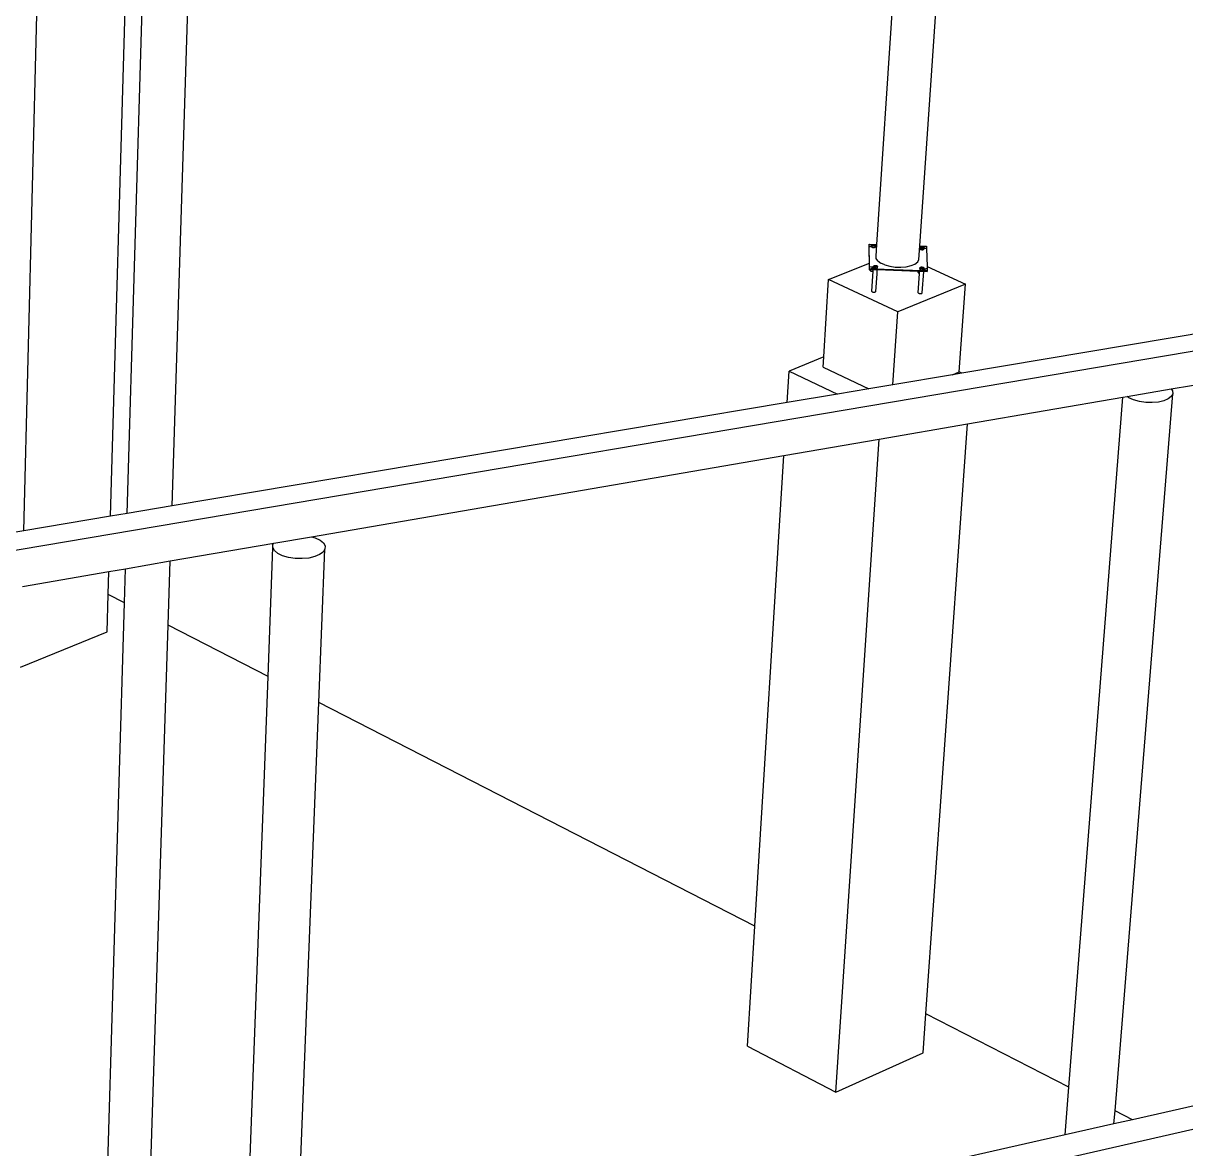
# Model space of a CAD drawing. Header units: inches. Extents: x -1925 to 2772, y -1726 to 1726.
# Drawn here: x 216.2 to 713.2, y 477.1 to 958.2 of the extents above; entities that cross this region are included whole.
import ezdxf

# ---------------------------------------------------------------- set-up
doc = ezdxf.new("R2010")
doc.units = ezdxf.units.IN
doc.header["$MEASUREMENT"] = 0

msp = doc.modelspace()

# ---------------------------------------------------------------- linework, layer by layer
for p, q in [((581.19, 863.58), (592.47, 1035.46)), ((599.56, 862.96), (611.41, 1037.9)), ((279.81, 751.89), (287.6, 995.24)), ((260.62, 748.67), (267.93, 993.68)), ((253.48, 747.47), (260.1, 975.86)), ((216.5, 741.26), (221.97, 961.77)), ((1094.56, 888.72), (617.5, 808.6)), ((1106.01, 883.87), (-635.2, 589.26)), ((577.79, 863.44), (577.81, 863.7)), ((577.81, 862.51), (577.79, 863.44)), ((577.82, 862.76), (577.81, 863.7)), ((577.81, 863.7), (579.97, 863.62)), ((577.81, 863.7), (578.94, 863.17)), ((577.81, 862.51), (577.82, 862.76)), ((577.94, 855.59), (577.81, 862.51)), ((577.82, 862.76), (578.38, 862.77)), ((577.99, 854), (577.82, 862.76)), ((578.38, 862.77), (578.9, 862.85)), ((578.9, 862.79), (578.88, 862.7)), ((578.9, 862.78), (578.88, 862.68)), ((578.88, 862.68), (578.91, 862.59)), ((578.9, 862.85), (578.91, 862.85)), ((578.91, 862.8), (578.9, 862.79)), ((578.91, 862.79), (578.9, 862.78)), ((578.9, 862.69), (578.91, 862.79)), ((578.93, 862.6), (578.9, 862.69)), ((578.91, 862.85), (578.94, 863.22)), ((578.91, 862.79), (578.91, 862.85)), ((578.91, 862.59), (578.99, 862.49)), ((579.02, 862.51), (578.93, 862.6)), ((578.94, 863.22), (578.97, 863.31)), ((578.97, 863.12), (578.94, 863.22)), ((578.95, 862.86), (579.03, 862.89)), ((578.99, 862.88), (578.95, 862.84)), ((578.95, 862.8), (579.01, 862.87)), ((578.99, 862.86), (578.95, 862.83)), ((578.97, 863.31), (579.05, 863.39)), ((579.05, 863.03), (578.97, 863.12)), ((579.12, 862.95), (578.99, 862.88)), ((579.03, 862.89), (578.99, 862.86)), ((578.99, 862.49), (579.13, 862.41)), ((579.01, 862.87), (579.06, 862.9)), ((579.15, 862.43), (579.02, 862.51)), ((579.12, 862.94), (579.03, 862.89)), ((579.03, 862.89), (579.06, 862.9)), ((579.05, 863.39), (579.18, 863.46)), ((579.19, 862.96), (579.05, 863.03)), ((579.06, 862.9), (579.22, 862.94)), ((579.06, 862.9), (579.14, 862.94)), ((579.19, 862.96), (579.12, 862.94)), ((579.17, 862.96), (579.12, 862.95)), ((579.13, 862.41), (579.31, 862.35)), ((579.14, 862.94), (579.19, 862.95)), ((579.33, 862.37), (579.15, 862.43)), ((579.18, 863.46), (579.35, 863.51)), ((579.19, 862.95), (579.19, 862.96)), ((579.22, 862.94), (579.19, 862.95)), ((579.36, 862.89), (579.22, 862.94)), ((579.31, 862.35), (579.52, 862.3)), ((579.33, 862.37), (579.53, 862.33)), ((579.35, 863.51), (579.55, 863.54)), ((579.56, 862.85), (579.36, 862.89)), ((579.52, 862.3), (579.74, 862.28)), ((579.53, 862.33), (579.74, 862.31)), ((579.55, 863.54), (579.76, 863.55)), ((579.78, 862.83), (579.56, 862.85)), ((579.74, 862.31), (579.96, 862.31)), ((579.74, 862.28), (579.74, 862.31)), ((579.74, 862.29), (579.96, 862.3)), ((579.76, 863.55), (579.94, 863.53)), ((579.99, 862.84), (579.78, 862.83)), ((579.94, 863.53), (579.97, 863.62)), ((579.94, 863.53), (579.98, 863.53)), ((579.96, 862.31), (580.16, 862.34)), ((579.96, 862.3), (580.17, 862.33)), ((579.97, 863.62), (581.19, 863.58)), ((579.98, 863.53), (580.18, 863.49)), ((580.19, 862.86), (579.99, 862.84)), ((580.33, 862.39), (580.16, 862.34)), ((580.17, 862.33), (580.35, 862.38)), ((580.18, 863.49), (580.35, 863.42)), ((580.18, 862.64), (580.34, 862.63)), ((580.31, 862.9), (580.19, 862.86)), ((580.32, 862.9), (580.19, 862.85)), ((580.31, 862.9), (580.32, 862.9)), ((580.32, 862.9), (580.31, 862.9)), ((580.36, 862.92), (580.32, 862.9)), ((580.34, 862.91), (580.32, 862.9)), ((580.32, 862.9), (580.36, 862.88)), ((580.32, 862.9), (580.32, 862.9)), ((580.34, 862.9), (580.32, 862.9)), ((580.32, 862.9), (580.32, 862.9)), ((580.33, 862.39), (580.46, 862.46)), ((580.36, 862.89), (580.34, 862.91)), ((580.36, 862.88), (580.34, 862.9)), ((580.35, 863.42), (580.48, 863.34)), ((580.35, 862.38), (580.48, 862.46)), ((580.49, 862.99), (580.36, 862.92)), ((580.54, 862.55), (580.46, 862.46)), ((580.47, 862.63), (580.56, 862.63)), ((580.48, 863.34), (580.57, 863.25)), ((580.56, 862.73), (580.48, 862.82)), ((580.56, 862.72), (580.48, 862.81)), ((580.48, 862.79), (580.53, 862.73)), ((580.48, 862.46), (580.57, 862.54)), ((580.57, 863.07), (580.49, 862.99)), ((580.53, 862.73), (580.56, 862.64)), ((580.56, 862.63), (580.54, 862.55)), ((580.59, 862.64), (580.56, 862.73)), ((580.57, 862.7), (580.56, 862.72)), ((580.56, 862.64), (580.57, 862.7)), ((580.56, 862.64), (580.56, 862.63)), ((580.56, 862.63), (580.59, 862.62)), ((580.57, 863.25), (580.6, 863.16)), ((580.6, 863.16), (580.57, 863.07)), ((580.57, 862.7), (580.6, 863.16)), ((580.59, 862.63), (580.57, 862.7)), ((580.57, 862.54), (580.59, 862.62)), ((580.59, 862.63), (580.59, 862.64)), ((580.59, 862.62), (580.59, 862.63)), ((580.59, 862.62), (580.59, 862.63)), ((580.59, 862.62), (580.59, 862.62)), ((580.86, 858.67), (581.19, 863.58)), ((599.16, 857.11), (599.56, 862.96)), ((599.55, 861.84), (599.52, 861.75)), ((599.56, 861.85), (599.55, 861.84)), ((599.55, 861.75), (599.56, 861.85)), ((599.55, 861.75), (599.58, 861.84)), ((599.58, 861.65), (599.55, 861.75)), ((599.56, 862.96), (600.19, 862.94)), ((599.56, 861.85), (599.58, 862.27)), ((599.63, 861.93), (599.56, 861.85)), ((599.58, 862.27), (599.61, 862.36)), ((599.62, 862.18), (599.58, 862.27)), ((599.58, 861.84), (599.66, 861.92)), ((599.67, 861.57), (599.58, 861.65)), ((599.61, 862.36), (599.69, 862.45)), ((599.7, 862.09), (599.62, 862.18)), ((599.76, 862), (599.63, 861.93)), ((599.66, 861.92), (599.79, 861.99)), ((599.8, 861.49), (599.67, 861.57)), ((599.69, 862.45), (599.82, 862.52)), ((599.82, 862.02), (599.7, 862.09)), ((599.82, 862.02), (599.76, 862)), ((599.79, 861.99), (599.83, 862.01)), ((599.8, 861.49), (599.97, 861.42)), ((599.82, 862.52), (599.99, 862.57)), ((599.83, 862.01), (599.82, 862.02)), ((600.01, 861.95), (599.83, 862.01)), ((600.17, 861.38), (599.97, 861.42)), ((599.99, 862.57), (600.19, 862.6)), ((600.21, 861.9), (600.01, 861.95)), ((600.39, 861.36), (600.17, 861.38)), ((600.19, 862.94), (600.27, 862.69)), ((600.19, 862.94), (602.35, 862.86)), ((600.19, 862.6), (600.36, 862.6)), ((600.42, 861.88), (600.21, 861.9)), ((600.27, 862.69), (600.36, 862.6)), ((600.36, 862.6), (600.41, 862.6)), ((600.63, 861.82), (600.38, 861.72)), ((600.6, 861.37), (600.39, 861.36)), ((600.39, 861.35), (600.61, 861.35)), ((600.41, 862.6), (600.62, 862.58)), ((600.64, 861.89), (600.42, 861.88)), ((600.6, 861.37), (600.8, 861.4)), ((600.61, 861.35), (600.82, 861.38)), ((600.62, 862.58), (600.82, 862.54)), ((600.84, 861.92), (600.64, 861.89)), ((600.97, 861.45), (600.8, 861.4)), ((600.82, 862.54), (601, 862.48)), ((600.82, 861.38), (600.99, 861.44)), ((600.96, 861.95), (600.84, 861.92)), ((600.96, 861.95), (600.84, 861.9)), ((600.98, 861.96), (600.96, 861.95)), ((600.97, 861.96), (600.96, 861.95)), ((600.96, 861.95), (601.09, 861.88)), ((600.96, 861.95), (600.96, 861.95)), ((601.1, 861.52), (600.97, 861.45)), ((601.01, 861.97), (600.98, 861.96)), ((601.12, 861.88), (600.98, 861.96)), ((600.99, 861.44), (601.13, 861.51)), ((601, 862.48), (601.13, 862.4)), ((601.14, 862.04), (601.01, 861.97)), ((601.09, 861.88), (601.18, 861.79)), ((601.18, 861.6), (601.1, 861.52)), ((601.21, 861.79), (601.12, 861.88)), ((601.13, 862.4), (602.32, 862.88)), ((601.13, 862.4), (601.21, 862.31)), ((601.13, 861.51), (601.21, 861.6)), ((601.21, 862.12), (601.14, 862.04)), ((601.18, 861.79), (601.21, 861.69)), ((601.21, 861.69), (601.18, 861.6)), ((601.21, 862.31), (601.25, 862.21)), ((601.21, 862.12), (601.24, 862.11)), ((601.22, 862.12), (601.21, 862.12)), ((601.21, 861.76), (601.24, 862.11)), ((601.21, 861.76), (601.21, 861.79)), ((601.24, 861.69), (601.21, 861.76)), ((601.21, 861.69), (601.21, 861.76)), ((601.21, 861.6), (601.24, 861.69)), ((601.25, 862.21), (601.22, 862.12)), ((601.24, 862.11), (601.25, 862.21)), ((601.24, 862.11), (601.29, 862.09)), ((601.29, 862.09), (601.82, 861.98)), ((601.82, 861.98), (602.38, 861.93)), ((602.35, 862.86), (602.38, 861.93)), ((602.38, 861.93), (602.6, 854.16)), ((560.51, 848.57), (577.94, 855.59)), ((577.98, 853.74), (577.94, 855.59)), ((580.92, 857.63), (580.86, 858.67)), ((581.59, 856.61), (580.92, 857.63)), ((581.59, 856.61), (582.83, 855.67)), ((584.57, 854.88), (582.83, 855.67)), ((584.57, 854.88), (586.68, 854.3)), ((595.78, 854.56), (597.44, 855.25)), ((597.44, 855.25), (598.6, 856.12)), ((598.6, 856.12), (599.16, 857.11)), ((577.98, 853.74), (577.99, 854)), ((578, 852.8), (577.98, 853.74)), ((578.56, 853.94), (577.99, 854)), ((578.01, 853.05), (577.99, 854)), ((578, 852.8), (578.01, 853.05)), ((578.23, 852.79), (578, 852.8)), ((578.01, 853.05), (579.53, 853.66)), ((580.18, 852.98), (578.01, 853.05)), ((578.21, 852.56), (578.23, 852.79)), ((578.24, 852.46), (578.21, 852.56)), ((579.59, 852.75), (578.23, 852.79)), ((578.33, 852.37), (578.24, 852.46)), ((578.33, 852.37), (578.47, 852.29)), ((578.47, 852.29), (578.65, 852.22)), ((579.08, 853.83), (578.56, 853.94)), ((578.65, 852.22), (578.86, 852.18)), ((578.86, 852.18), (579.08, 852.16)), ((578.99, 843.6), (579.56, 852.21)), ((579.53, 853.67), (579.08, 853.83)), ((579.08, 852.16), (579.3, 852.16)), ((579.3, 852.16), (579.51, 852.19)), ((579.51, 852.19), (579.56, 852.21)), ((579.88, 853.46), (579.53, 853.67)), ((579.56, 852.21), (579.59, 852.75)), ((580.17, 852.73), (579.59, 852.75)), ((579.68, 853.85), (579.66, 853.76)), ((579.68, 853.84), (579.66, 853.75)), ((579.66, 853.75), (579.69, 853.65)), ((579.69, 853.86), (579.68, 853.85)), ((579.69, 853.85), (579.68, 853.84)), ((579.69, 853.85), (579.72, 854.28)), ((579.69, 853.76), (579.69, 853.85)), ((579.72, 853.66), (579.69, 853.76)), ((579.69, 853.65), (579.78, 853.56)), ((579.72, 854.28), (579.75, 854.37)), ((579.75, 854.19), (579.72, 854.28)), ((579.8, 853.57), (579.72, 853.66)), ((579.75, 854.37), (579.83, 854.46)), ((579.83, 854.1), (579.75, 854.19)), ((579.78, 853.56), (579.91, 853.47)), ((579.8, 853.57), (579.93, 853.49)), ((579.83, 854.46), (579.96, 854.53)), ((579.97, 854.02), (579.83, 854.1)), ((580.1, 853.23), (579.88, 853.46)), ((579.91, 853.47), (580.09, 853.41)), ((579.93, 853.49), (580.11, 853.43)), ((579.96, 854.53), (580.13, 854.58)), ((580.14, 853.96), (579.97, 854.02)), ((580.09, 853.41), (580.3, 853.36)), ((580.18, 852.98), (580.1, 853.23)), ((580.11, 853.43), (580.31, 853.39)), ((580.13, 854.58), (580.33, 854.61)), ((580.34, 853.91), (580.14, 853.96)), ((580.17, 852.73), (580.18, 852.98)), ((581.31, 852.69), (580.17, 852.73)), ((600.48, 852.29), (580.18, 852.98)), ((580.3, 853.36), (580.53, 853.34)), ((580.52, 853.37), (580.31, 853.39)), ((580.33, 854.61), (580.54, 854.61)), ((580.51, 853.9), (580.34, 853.91)), ((580.56, 853.89), (580.51, 853.9)), ((580.51, 853.9), (580.52, 853.72)), ((580.55, 853.74), (580.52, 853.73)), ((580.55, 853.72), (580.52, 853.72)), ((580.52, 853.37), (580.52, 853.72)), ((580.52, 853.37), (580.74, 853.37)), ((580.53, 853.36), (580.75, 853.36)), ((580.53, 853.34), (580.75, 853.35)), ((580.54, 854.61), (580.76, 854.59)), ((580.77, 853.9), (580.56, 853.89)), ((580.71, 843.54), (581.21, 851.08)), ((580.74, 853.37), (580.94, 853.4)), ((580.75, 853.36), (580.96, 853.39)), ((580.75, 853.35), (580.96, 853.38)), ((580.76, 854.59), (580.96, 854.55)), ((580.97, 853.93), (580.77, 853.9)), ((580.94, 853.4), (581.11, 853.45)), ((580.96, 854.55), (581.14, 854.49)), ((580.96, 853.39), (581.13, 853.44)), ((580.96, 853.38), (581.13, 853.43)), ((581.15, 853.98), (580.97, 853.93)), ((581.24, 853.52), (581.11, 853.45)), ((581.35, 853.69), (581.13, 853.7)), ((581.13, 853.44), (581.27, 853.52)), ((581.13, 853.43), (581.27, 853.5)), ((581.14, 854.49), (581.27, 854.41)), ((581.26, 853.89), (581.14, 853.96)), ((581.14, 853.94), (581.23, 853.89)), ((581.28, 854.05), (581.15, 853.98)), ((581.21, 851.08), (581.19, 851.13)), ((581.21, 851.08), (581.19, 851.08)), ((581.21, 851.08), (581.31, 852.69)), ((581.23, 853.89), (581.32, 853.8)), ((581.32, 853.61), (581.24, 853.52)), ((581.35, 853.8), (581.26, 853.89)), ((581.27, 854.41), (581.35, 854.32)), ((581.27, 853.52), (581.35, 853.6)), ((581.27, 853.5), (581.35, 853.59)), ((581.36, 854.13), (581.28, 854.05)), ((598.87, 852.09), (581.31, 852.69)), ((581.32, 853.8), (581.35, 853.7)), ((581.35, 853.69), (581.32, 853.61)), ((581.35, 854.32), (581.38, 854.23)), ((581.35, 853.7), (581.38, 854.23)), ((581.38, 853.7), (581.35, 853.8)), ((581.35, 853.7), (581.35, 853.69)), ((581.35, 853.59), (581.38, 853.69)), ((581.35, 853.69), (581.38, 853.69)), ((581.35, 853.6), (581.38, 853.69)), ((581.38, 854.23), (581.36, 854.13)), ((581.38, 853.69), (581.38, 853.7)), ((581.38, 853.69), (581.38, 853.69)), ((586.68, 854.3), (589.02, 853.96)), ((589.02, 853.96), (591.42, 853.9)), ((591.42, 853.9), (593.73, 854.1)), ((593.73, 854.1), (595.78, 854.56)), ((598.83, 851.62), (598.87, 852.09)), ((598.86, 851.72), (598.83, 851.62)), ((598.83, 851.62), (598.87, 851.53)), ((598.83, 843), (599.39, 851.26)), ((598.94, 851.81), (598.86, 851.72)), ((599.44, 852.07), (598.87, 852.09)), ((598.87, 851.53), (598.95, 851.43)), ((599.08, 851.88), (598.94, 851.81)), ((598.95, 851.43), (599.09, 851.35)), ((599.13, 851.89), (599.08, 851.88)), ((599.09, 851.35), (599.27, 851.29)), ((599.27, 851.29), (599.39, 851.26)), ((599.44, 851.96), (599.32, 851.94)), ((599.39, 851.26), (599.44, 851.96)), ((599.44, 851.96), (599.44, 852.07)), ((600.46, 852.03), (599.44, 852.07)), ((599.52, 853.14), (599.55, 853.04)), ((599.56, 853.23), (599.53, 853.13)), ((599.55, 853.04), (599.64, 852.95)), ((599.56, 853.13), (599.6, 853.65)), ((599.61, 853.28), (599.56, 853.23)), ((599.56, 853.13), (599.59, 853.22)), ((599.59, 853.03), (599.56, 853.13)), ((599.59, 853.22), (599.61, 853.24)), ((599.68, 852.95), (599.59, 853.03)), ((599.6, 853.65), (599.62, 853.75)), ((599.63, 853.56), (599.6, 853.65)), ((599.62, 853.75), (599.7, 853.83)), ((599.71, 853.47), (599.63, 853.56)), ((599.64, 852.95), (599.78, 852.87)), ((599.68, 852.95), (599.81, 852.87)), ((599.7, 853.83), (599.83, 853.9)), ((599.85, 853.39), (599.71, 853.47)), ((599.78, 852.87), (599.96, 852.8)), ((599.81, 852.87), (599.99, 852.8)), ((599.83, 853.9), (600.01, 853.95)), ((600.02, 853.33), (599.85, 853.39)), ((599.96, 852.8), (600.17, 852.76)), ((599.99, 852.8), (600.19, 852.76)), ((600.01, 853.95), (600.2, 853.98)), ((600.22, 853.28), (600.02, 853.33)), ((600.17, 852.76), (600.39, 852.74)), ((600.19, 852.76), (600.4, 852.74)), ((600.2, 853.98), (600.42, 853.99)), ((600.44, 853.26), (600.22, 853.28)), ((600.39, 852.74), (600.4, 852.74)), ((600.61, 852.74), (600.4, 852.74)), ((600.4, 852.73), (600.63, 852.73)), ((600.42, 853.99), (600.64, 853.97)), ((600.66, 853.27), (600.44, 853.26)), ((600.46, 852.03), (600.48, 852.29)), ((601.17, 852.01), (600.46, 852.03)), ((600.55, 852.53), (600.48, 852.29)), ((602.65, 852.21), (600.48, 852.29)), ((600.76, 852.75), (600.55, 852.53)), ((600.55, 842.94), (601.17, 852.01)), ((600.8, 852.77), (600.61, 852.74)), ((600.63, 852.73), (600.83, 852.76)), ((600.64, 853.97), (600.84, 853.92)), ((600.85, 853.3), (600.66, 853.27)), ((600.8, 852.77), (600.76, 852.75)), ((600.8, 852.77), (600.82, 852.77)), ((600.99, 852.88), (600.82, 852.78)), ((600.82, 852.77), (601, 852.83)), ((600.83, 852.76), (601.01, 852.82)), ((600.84, 853.92), (601.01, 853.86)), ((601.01, 853.07), (600.84, 853.07)), ((600.98, 853.34), (600.85, 853.3)), ((600.96, 853.33), (600.85, 853.29)), ((600.98, 853.34), (601.02, 853.31)), ((601, 853.34), (600.98, 853.34)), ((601.03, 853.35), (601, 853.34)), ((601.02, 853.33), (601, 853.34)), ((601.02, 853.33), (601, 853.34)), ((601, 852.83), (601.12, 852.9)), ((601.01, 853.86), (601.15, 853.78)), ((601.01, 852.82), (601.15, 852.89)), ((601.03, 853.35), (601.09, 853.38)), ((601.16, 853.42), (601.09, 853.38)), ((601.18, 852.96), (601.12, 852.94)), ((601.12, 852.9), (601.18, 852.96)), ((601.14, 852.91), (601.12, 852.92)), ((601.12, 852.9), (601.13, 852.9)), ((601.22, 853.06), (601.13, 853.06)), ((601.13, 852.9), (601.19, 852.96)), ((601.21, 853.18), (601.14, 853.25)), ((601.22, 853.17), (601.14, 853.25)), ((601.14, 853.22), (601.2, 853.17)), ((601.16, 852.9), (601.14, 852.91)), ((601.14, 852.91), (601.14, 852.91)), ((601.15, 853.78), (601.23, 853.69)), ((601.15, 852.89), (601.16, 852.9)), ((601.24, 853.5), (601.16, 853.42)), ((601.16, 852.9), (601.23, 852.98)), ((602.65, 852.21), (601.16, 852.9)), ((602.63, 851.96), (601.17, 852.01)), ((601.2, 852.98), (601.18, 852.96)), ((601.19, 852.96), (601.18, 852.96)), ((601.54, 853.07), (601.19, 852.96)), ((601.19, 852.96), (601.21, 852.99)), ((601.2, 853.17), (601.23, 853.07)), ((601.22, 853.06), (601.2, 852.98)), ((601.23, 853.12), (601.21, 853.18)), ((601.21, 852.99), (601.24, 853.08)), ((601.26, 853.07), (601.22, 853.17)), ((601.23, 853.07), (601.22, 853.06)), ((601.23, 853.69), (601.26, 853.6)), ((601.23, 853.12), (601.26, 853.6)), ((601.23, 853.07), (601.23, 853.12)), ((601.24, 853.08), (601.23, 853.12)), ((601.23, 852.98), (601.25, 853.06)), ((601.26, 853.6), (601.24, 853.5)), ((601.25, 853.07), (601.26, 853.07)), ((601.25, 853.06), (601.25, 853.07)), ((602.06, 853.14), (601.54, 853.07)), ((602.63, 853.16), (602.06, 853.14)), ((602.6, 854.16), (619.02, 846.58)), ((602.6, 854.16), (602.63, 853.16)), ((602.63, 853.16), (602.65, 852.21)), ((602.63, 851.96), (602.65, 852.21)), ((706.97, 801.83), (1008.97, 853.71)), ((558.42, 815.54), (560.51, 848.57)), ((590.05, 834.81), (560.51, 848.57)), ((619.02, 846.58), (590.05, 834.81)), ((616.39, 809.12), (619.02, 846.58)), ((579.02, 843.5), (578.99, 843.6)), ((579.11, 843.41), (579.02, 843.5)), ((579.11, 843.41), (579.25, 843.33)), ((579.25, 843.33), (579.43, 843.26)), ((579.43, 843.26), (579.64, 843.22)), ((579.64, 843.22), (579.86, 843.2)), ((579.86, 843.2), (580.08, 843.2)), ((580.08, 843.2), (580.29, 843.23)), ((580.29, 843.23), (580.47, 843.29)), ((580.47, 843.29), (580.6, 843.36)), ((580.6, 843.36), (580.69, 843.45)), ((580.69, 843.45), (580.71, 843.54)), ((580.71, 843.54), (580.7, 843.6)), ((598.86, 842.9), (598.83, 843)), ((598.95, 842.8), (598.86, 842.9)), ((598.95, 842.8), (599.09, 842.72)), ((599.09, 842.72), (599.27, 842.66)), ((599.27, 842.66), (599.48, 842.61)), ((599.48, 842.61), (599.7, 842.59)), ((599.7, 842.59), (599.92, 842.6)), ((599.92, 842.6), (600.13, 842.63)), ((600.13, 842.63), (600.31, 842.68)), ((600.31, 842.68), (600.37, 842.72)), ((600.37, 842.72), (600.44, 842.75)), ((600.44, 842.75), (600.53, 842.84)), ((600.53, 842.84), (600.55, 842.94)), ((587.97, 803.64), (590.05, 834.81)), ((558.42, 815.54), (543.6, 809.51)), ((558.14, 811.14), (558.42, 815.54)), ((558.14, 811.14), (577.68, 801.92)), ((542.77, 796.05), (543.6, 809.51)), ((543.6, 809.51), (564.36, 799.68)), ((613.49, 807.93), (587.97, 803.64)), ((613.49, 807.93), (616.39, 809.12)), ((617.5, 808.6), (613.49, 807.93)), ((617.5, 808.6), (616.39, 809.12)), ((577.68, 801.92), (564.36, 799.68)), ((587.97, 803.64), (577.68, 801.92)), ((688.19, 798.6), (706.97, 801.83)), ((706.97, 801.83), (707.54, 800.99)), ((707.54, 800.99), (707.65, 799.77)), ((542.77, 796.05), (279.81, 751.89)), ((564.36, 799.68), (542.77, 796.05)), ((619.91, 786.87), (686.24, 798.27)), ((663.21, 503.39), (686.24, 798.27)), ((682.98, 493.25), (707.65, 799.77)), ((686.24, 798.27), (688.19, 798.6)), ((688.89, 798.08), (688.19, 798.6)), ((690.93, 797.16), (688.89, 798.08)), ((693.38, 796.47), (690.93, 797.16)), ((696.09, 796.08), (693.38, 796.47)), ((698.87, 795.99), (696.09, 796.08)), ((701.52, 796.23), (698.87, 795.99)), ((703.87, 796.78), (701.52, 796.23)), ((705.75, 797.59), (703.87, 796.78)), ((707.04, 798.61), (705.75, 797.59)), ((707.65, 799.77), (707.04, 798.61)), ((582.1, 780.37), (619.91, 786.87)), ((602.11, 534.72), (619.91, 786.87)), ((541.37, 773.38), (582.1, 780.37)), ((563.57, 501.26), (582.1, 780.37)), ((339.51, 738.7), (541.37, 773.38)), ((528.95, 572.24), (541.37, 773.38)), ((279.81, 751.89), (260.62, 748.67)), ((253.48, 747.47), (216.5, 741.26)), ((260.62, 748.67), (253.48, 747.47)), ((216.5, 741.26), (182.09, 735.48)), ((279.06, 728.31), (323.3, 735.91)), ((322.97, 735.41), (323.3, 735.91)), ((323.3, 735.91), (339.51, 738.7)), ((339.51, 738.7), (341.06, 738.24)), ((341.06, 738.24), (343.1, 737.24)), ((343.1, 737.24), (344.53, 736.05)), ((344.53, 736.05), (345.25, 734.75)), ((320.88, 678.94), (322.92, 734.08)), ((322.92, 734.08), (322.97, 735.41)), ((323.63, 732.78), (322.92, 734.08)), ((325.06, 731.58), (323.63, 732.78)), ((327.1, 730.58), (325.06, 731.58)), ((342.9, 731.05), (340.8, 730.17)), ((342.61, 667.79), (345.21, 733.42)), ((344.41, 732.15), (342.9, 731.05)), ((345.21, 733.42), (344.41, 732.15)), ((345.25, 734.75), (345.21, 733.42)), ((259.92, 725.02), (279.06, 728.31)), ((278.18, 700.83), (279.06, 728.31)), ((329.62, 729.83), (327.1, 730.58)), ((332.44, 729.4), (329.62, 729.83)), ((335.38, 729.32), (332.44, 729.4)), ((338.23, 729.58), (335.38, 729.32)), ((340.8, 730.17), (338.23, 729.58)), ((215.91, 717.46), (252.79, 723.8)), ((252.51, 714), (252.79, 723.8)), ((252.79, 723.8), (259.92, 725.02)), ((259.48, 710.42), (259.92, 725.02)), ((252.04, 697.98), (252.51, 714)), ((259.48, 710.42), (252.51, 714)), ((251.29, 435.7), (259.48, 710.42)), ((269.67, 434.98), (278.18, 700.83)), ((320.88, 678.94), (278.18, 700.83)), ((215.05, 682.97), (252.04, 697.98)), ((1583.07, 682.02), (-154.81, 287.55)), ((310.7, 403.94), (320.88, 678.94)), ((332.37, 408.82), (342.61, 667.79)), ((528.95, 572.24), (342.61, 667.79)), ((525.78, 520.97), (528.95, 572.24)), ((938.18, 545.27), (690.38, 489.46)), ((600.93, 518.11), (602.11, 534.72)), ((663.21, 503.39), (602.11, 534.72)), ((525.78, 520.97), (563.57, 501.26)), ((563.57, 501.26), (600.93, 518.11)), ((661.62, 482.98), (663.21, 503.39)), ((682.53, 487.69), (682.98, 493.25)), ((690.38, 489.46), (682.98, 493.25)), ((682.53, 487.69), (661.62, 482.98)), ((690.38, 489.46), (682.53, 487.69)), ((661.62, 482.98), (332.37, 408.82))]:
    msp.add_line(p, q)

doc.saveas('drawing.dxf')
